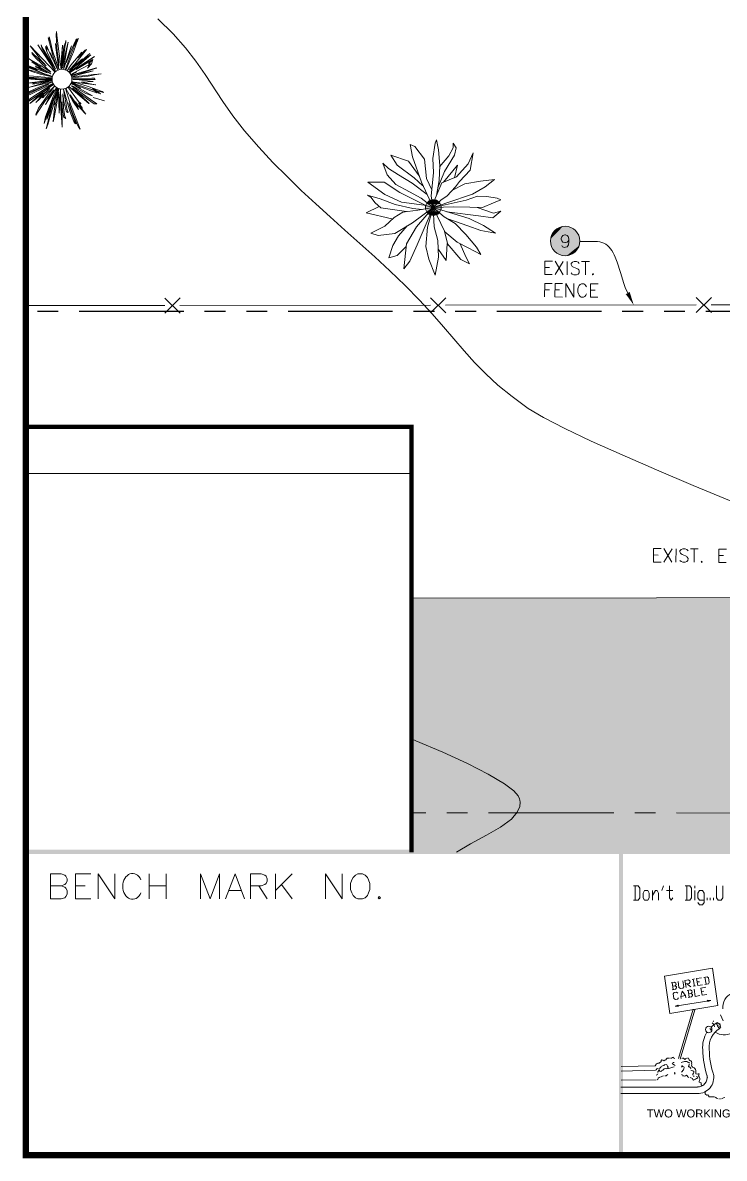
# Model space of a CAD drawing. Header units: millimetres. Extents: x -419 to 20046, y -14642 to 2638.
# Drawn here: x 0.9 to 5.1, y 0.48 to 7.28 of the extents above; entities that cross this region are included whole.
import ezdxf

# ---------------------------------------------------------------- set-up
doc = ezdxf.new("R2010")
doc.units = ezdxf.units.MM
for name, color, linetype in [('PDF11_----TX00', 7, 'Continuous'), ('PDF11_24x36$-$Yucca$Valley$TB$CUP$----TB02', 7, 'Continuous'), ('PDF11_24x36$-$Yucca$Valley$TB$CUP$----TB03', 7, 'Continuous'), ('PDF11_24x36$-$Yucca$Valley$TB$CUP$BRDR', 7, 'Continuous'), ('PDF11_EXTO$EXMACL', 7, 'Continuous'), ('PDF11_EXTO$EXMARW', 7, 'Continuous'), ('PDF11_EXTO$EXPNEP', 7, 'Continuous'), ('PDF11_PRPN$EXMARW', 7, 'Continuous'), ('PDF11_TEXT', 7, 'Continuous')]:
    doc.layers.add(name, color=color, linetype=linetype)
for name, color, linetype, true_color in [('PDF11_0', 7, 'Continuous', 0xb3b3b3), ('PDF11_EXTO$--C3-Surface-EXTO', 7, 'Continuous', 0xb3b3b3), ('PDF11_EXTO$EXLSTR', 7, 'Continuous', 0xb3b3b3), ('PDF11_EXTO$EXPNFC', 7, 'Continuous', 0x999999), ('PDF11_EXTO$PRPNACHA', 7, 'Continuous', 0xebebeb)]:
    doc.layers.add(name, color=color, linetype=linetype, true_color=true_color)
doc.styles.add('PDF Swis721 Ex BT', font='swisse.ttf')

msp = doc.modelspace()

# ---------------------------------------------------------------- hatches: boundary and pattern name
at = {"layer": 'PDF11_0', "true_color": 0xffffff, "transparency": 33554559}
for points in [[(4.132, 6.0572), (4.0587, 5.9688), (4.1453, 6.058)], [(4.1453, 6.058), (4.0587, 5.9688), (4.0612, 5.9496)], [(4.132, 6.0572), (4.0595, 5.983), (4.0587, 5.9688)], [(4.1128, 6.0513), (4.0595, 5.983), (4.132, 6.0572)], [(4.1128, 6.0513), (4.0628, 5.998), (4.0595, 5.983)], [(4.1453, 6.058), (4.0612, 5.9496), (4.1687, 6.0555)], [(4.1687, 6.0555), (4.0612, 5.9496), (4.0678, 5.9313)], [(4.1012, 6.0455), (4.0628, 5.998), (4.1128, 6.0513)], [(4.1687, 6.0555), (4.0678, 5.9313), (4.1887, 6.0472)], [(4.1012, 6.0455), (4.0695, 6.013), (4.0628, 5.998)], [(4.1887, 6.0472), (4.0678, 5.9313), (4.0753, 5.918)], [(4.0912, 6.0388), (4.0695, 6.013), (4.1012, 6.0455)], [(4.0912, 6.0388), (4.0803, 6.028), (4.0695, 6.013)], [(4.1887, 6.0472), (4.0753, 5.918), (4.2078, 6.0338)], [(4.2078, 6.0338), (4.0753, 5.918), (4.0887, 5.9038)], [(4.2078, 6.0338), (4.0887, 5.9038), (4.2195, 6.0188)], [(4.2195, 6.0188), (4.0887, 5.9038), (4.102, 5.8938)], [(4.2195, 6.0188), (4.102, 5.8938), (4.2278, 6.003)], [(4.2278, 6.003), (4.102, 5.8938), (4.117, 5.8871)], [(4.2278, 6.003), (4.117, 5.8871), (4.2345, 5.9713)], [(4.2345, 5.9713), (4.117, 5.8871), (4.1362, 5.883)], [(4.2345, 5.9713), (4.1362, 5.883), (4.2303, 5.943)], [(4.2303, 5.943), (4.1362, 5.883), (4.1562, 5.883)], [(4.2303, 5.943), (4.1562, 5.883), (4.2228, 5.9263)], [(4.2228, 5.9263), (4.1562, 5.883), (4.1895, 5.8938)], [(4.2228, 5.9263), (4.1895, 5.8938), (4.207, 5.9063)]]:
    msp.add_hatch(color=7, dxfattribs=at).paths.add_polyline_path(points)
at = {"layer": 'PDF11_0', "transparency": 33554559}
msp.add_hatch(color=7, dxfattribs=at).paths.add_polyline_path([(4.557, 5.5879), (4.5329, 5.6655), (4.5095, 5.653)])
at = {"layer": 'PDF11_EXTO$EXLSTR', "transparency": 33554559}
for points in [[(3.4019, 6.1838), (3.3136, 6.188), (3.3119, 6.1838)], [(3.4011, 6.188), (3.3153, 6.1922), (3.3136, 6.188)], [(3.4011, 6.188), (3.3136, 6.188), (3.4019, 6.1838)], [(3.3986, 6.1922), (3.3178, 6.1955), (3.3153, 6.1922)], [(3.3986, 6.1922), (3.3153, 6.1922), (3.4011, 6.188)], [(3.3969, 6.1963), (3.3203, 6.1997), (3.3178, 6.1955)], [(3.3969, 6.1963), (3.3178, 6.1955), (3.3986, 6.1922)], [(3.3936, 6.1997), (3.3228, 6.203), (3.3203, 6.1997)], [(3.3936, 6.1997), (3.3203, 6.1997), (3.3969, 6.1963)], [(3.3911, 6.203), (3.3261, 6.2063), (3.3228, 6.203)], [(3.3911, 6.203), (3.3228, 6.203), (3.3936, 6.1997)], [(3.3878, 6.2063), (3.3303, 6.2088), (3.3261, 6.2063)], [(3.3878, 6.2063), (3.3261, 6.2063), (3.3911, 6.203)], [(3.3844, 6.2088), (3.3336, 6.2113), (3.3303, 6.2088)], [(3.3844, 6.2088), (3.3303, 6.2088), (3.3878, 6.2063)], [(3.3803, 6.2113), (3.3378, 6.213), (3.3336, 6.2113)], [(3.3803, 6.2113), (3.3336, 6.2113), (3.3844, 6.2088)], [(3.3769, 6.213), (3.3419, 6.2147), (3.3378, 6.213)], [(3.3769, 6.213), (3.3378, 6.213), (3.3803, 6.2113)], [(3.3719, 6.2147), (3.3469, 6.2163), (3.3419, 6.2147)], [(3.3719, 6.2147), (3.3419, 6.2147), (3.3769, 6.213)], [(3.3686, 6.2163), (3.3503, 6.2172), (3.3469, 6.2163)], [(3.3686, 6.2163), (3.3469, 6.2163), (3.3719, 6.2147)], [(3.3619, 6.2172), (3.3594, 6.218), (3.3503, 6.2172)], [(3.3619, 6.2172), (3.3503, 6.2172), (3.3686, 6.2163)], [(3.4036, 6.1747), (3.3111, 6.1797), (3.3103, 6.1747)], [(3.4036, 6.1747), (3.3103, 6.1747), (3.4044, 6.1705)], [(3.4044, 6.1705), (3.3103, 6.1747), (3.3103, 6.1705)], [(3.4044, 6.1705), (3.3103, 6.1705), (3.4036, 6.1655)], [(3.4036, 6.1655), (3.3103, 6.1705), (3.3103, 6.1655)], [(3.4036, 6.1655), (3.3103, 6.1655), (3.4036, 6.1613)], [(3.4036, 6.1613), (3.3103, 6.1655), (3.3111, 6.1613)], [(3.4036, 6.1797), (3.3119, 6.1838), (3.3111, 6.1797)], [(3.4036, 6.1797), (3.3111, 6.1797), (3.4036, 6.1747)], [(3.4036, 6.1613), (3.3111, 6.1613), (3.4019, 6.1572)], [(3.4019, 6.1572), (3.3111, 6.1613), (3.3119, 6.1572)], [(3.4019, 6.1838), (3.3119, 6.1838), (3.4036, 6.1797)], [(3.4019, 6.1572), (3.3119, 6.1572), (3.4011, 6.153)], [(3.4011, 6.153), (3.3119, 6.1572), (3.3136, 6.153)], [(3.4011, 6.153), (3.3136, 6.153), (3.3986, 6.1488)], [(3.3986, 6.1488), (3.3136, 6.153), (3.3153, 6.1488)], [(3.3986, 6.1488), (3.3153, 6.1488), (3.3969, 6.1447)], [(3.3969, 6.1447), (3.3153, 6.1488), (3.3178, 6.1447)], [(3.3969, 6.1447), (3.3178, 6.1447), (3.3944, 6.1413)], [(3.3944, 6.1413), (3.3178, 6.1447), (3.3203, 6.1413)], [(3.3944, 6.1413), (3.3203, 6.1413), (3.3911, 6.138)], [(3.3911, 6.138), (3.3203, 6.1413), (3.3228, 6.138)], [(3.3911, 6.138), (3.3228, 6.138), (3.3878, 6.1347)], [(3.3878, 6.1347), (3.3228, 6.138), (3.3261, 6.1347)], [(3.3878, 6.1347), (3.3261, 6.1347), (3.3844, 6.1322)], [(3.3844, 6.1322), (3.3261, 6.1347), (3.3303, 6.1322)], [(3.3844, 6.1322), (3.3303, 6.1322), (3.3803, 6.1297)], [(3.3803, 6.1297), (3.3303, 6.1322), (3.3336, 6.1297)], [(3.3803, 6.1297), (3.3336, 6.1297), (3.3769, 6.1272)], [(3.3769, 6.1272), (3.3336, 6.1297), (3.3378, 6.1272)], [(3.3769, 6.1272), (3.3378, 6.1272), (3.3719, 6.1255)], [(3.3719, 6.1255), (3.3378, 6.1272), (3.3419, 6.1255)], [(3.3719, 6.1255), (3.3419, 6.1255), (3.3686, 6.1247)], [(3.3686, 6.1247), (3.3419, 6.1255), (3.3469, 6.1247)], [(3.3469, 6.1247), (3.3503, 6.1238), (3.3628, 6.1238)], [(3.3686, 6.1247), (3.3469, 6.1247), (3.3628, 6.1238)], [(3.3628, 6.1238), (3.3503, 6.1238), (3.3594, 6.123)]]:
    msp.add_hatch(color=256, dxfattribs=at).paths.add_polyline_path(points)
at = {"layer": 'PDF11_EXTO$PRPNACHA', "transparency": 33554559}
for points in [[(3.2269, 3.8334), (3.2269, 3.8298), (19.3941, 3.8261), (15.2529, 3.8495)], [(3.2269, 3.8298), (3.2269, 3.8261), (19.3941, 3.8261)], [(3.2269, 3.8261), (3.2269, 3.826), (19.3949, 3.8253), (19.3941, 3.8261)], [(3.2269, 3.826), (3.2269, 3.8253), (19.3949, 3.8253)], [(3.2269, 3.7619), (3.2269, 3.7352), (19.6932, 3.6103), (19.3949, 3.8253)], [(3.2269, 3.8253), (3.2269, 3.7619), (19.3949, 3.8253)], [(3.2269, 3.7352), (3.2269, 3.6103), (19.6932, 3.6103)], [(27.9245, 3.61), (27.9245, 3.6103), (3.2269, 3.6103), (3.2269, 3.4248), (17.0843, 2.3141), (17.0961, 2.3141)], [(17.0801, 2.3141), (17.0843, 2.3141), (3.2269, 3.4248), (3.2269, 3.0142)], [(11.4609, 2.3135), (17.0801, 2.3141), (3.2269, 3.0142), (3.2269, 2.3135)]]:
    msp.add_hatch(color=256, dxfattribs=at).paths.add_polyline_path(points)

# ---------------------------------------------------------------- linework, layer by layer
at = {"layer": 'PDF11_----TX00', "lineweight": 20}
for points in [[(4.0695, 5.7696), (4.0245, 5.7705), (4.0253, 5.8505), (4.0703, 5.8496)], [(4.1345, 5.7688), (4.087, 5.8496)], [(4.087, 5.7696), (4.1353, 5.8488)], [(4.1587, 5.7688), (4.1595, 5.8488)], [(4.1828, 5.7805), (4.1895, 5.7721), (4.1995, 5.7688), (4.2137, 5.7688), (4.2237, 5.7721), (4.2303, 5.7796), (4.2312, 5.7913), (4.2278, 5.7988), (4.2237, 5.803), (4.217, 5.8063), (4.197, 5.8146), (4.1895, 5.818), (4.1862, 5.8221), (4.1828, 5.8296), (4.1828, 5.8371), (4.1903, 5.8446), (4.2003, 5.8488), (4.2145, 5.8488), (4.2245, 5.8446), (4.2312, 5.8371)], [(4.2928, 5.848), (4.2453, 5.848)], [(4.2687, 5.768), (4.2687, 5.848)], [(4.0528, 5.8121), (4.0253, 5.8121)], [(4.0237, 5.6371), (4.0245, 5.7171), (4.0687, 5.7163)], [(4.1303, 5.6355), (4.0853, 5.6363), (4.0862, 5.7163), (4.1312, 5.7155)], [(4.1503, 5.6355), (4.1512, 5.7155), (4.1987, 5.6355), (4.1995, 5.7155)], [(4.2745, 5.6538), (4.2712, 5.6463), (4.2637, 5.6388), (4.257, 5.6346), (4.2428, 5.6346), (4.2362, 5.6388), (4.2295, 5.6463), (4.2262, 5.6538), (4.2228, 5.6655), (4.2228, 5.6846), (4.227, 5.6963), (4.2303, 5.7038), (4.237, 5.7113), (4.2437, 5.7146), (4.2578, 5.7146), (4.2645, 5.7113), (4.2712, 5.703), (4.2745, 5.6955)], [(4.3428, 5.6338), (4.2978, 5.6346), (4.2987, 5.7146), (4.3437, 5.7138)], [(4.052, 5.6788), (4.0245, 5.6788)], [(4.1137, 5.678), (4.0862, 5.678)], [(4.3262, 5.6763), (4.2987, 5.6763)], [(4.7204, 4.0495), (4.6754, 4.0495), (4.6762, 4.1295), (4.7212, 4.1295)], [(4.7037, 4.0912), (4.6762, 4.092)], [(4.737, 4.0495), (4.7862, 4.1287)], [(4.7854, 4.0487), (4.7379, 4.1295)], [(4.8096, 4.0487), (4.8104, 4.1287)], [(4.8337, 4.0595), (4.8404, 4.052), (4.8504, 4.0487), (4.8646, 4.0478), (4.8746, 4.052), (4.8812, 4.0595), (4.8821, 4.0712), (4.8779, 4.0787), (4.8746, 4.082), (4.8679, 4.0862), (4.8479, 4.0937), (4.8404, 4.0978), (4.8371, 4.102), (4.8337, 4.1095), (4.8337, 4.117), (4.8412, 4.1245), (4.8512, 4.1287), (4.8654, 4.1278), (4.8754, 4.1245), (4.8821, 4.1162)], [(4.9437, 4.1278), (4.8962, 4.1278)], [(4.9196, 4.0478), (4.9196, 4.1278)], [(5.1112, 4.0462), (5.0662, 4.0462), (5.0671, 4.1262), (5.1121, 4.1262)], [(5.0946, 4.0878), (5.0671, 4.0887)]]:
    msp.add_lwpolyline(points, dxfattribs=at)
for points in [[(4.3128, 5.7755), (4.3162, 5.7713), (4.3128, 5.768), (4.3095, 5.7713)], [(4.9637, 4.0553), (4.9671, 4.0512), (4.9637, 4.047), (4.9604, 4.0512)]]:
    msp.add_lwpolyline(points, close=True, dxfattribs=at)
at = {"layer": 'PDF11_0', "lineweight": 18}
for points in [[(5.1412, 4.4129), (4.9129, 4.5079), (4.6937, 4.6012), (4.4879, 4.6904), (4.3028, 4.7737), (4.1437, 4.8496), (4.0162, 4.9154), (3.9253, 4.9687), (3.8286, 5.0396), (3.7445, 5.1079), (3.6711, 5.1762), (3.6045, 5.2446), (3.542, 5.3138), (3.4811, 5.3846), (3.4186, 5.4579), (3.3511, 5.5354), (3.2753, 5.6171), (3.1894, 5.7038), (3.0969, 5.7913), (3.0069, 5.8755), (2.9169, 5.9563), (2.8277, 6.0363), (2.7402, 6.1147), (2.6535, 6.1938), (2.5669, 6.2738), (2.4819, 6.3563), (2.3969, 6.4413), (2.3127, 6.5314), (2.2277, 6.6297), (2.1577, 6.7205), (2.0985, 6.8055), (1.9927, 6.9672), (1.9368, 7.0464), (1.8743, 7.1272), (1.7993, 7.2114), (1.7076, 7.3006)], [(3.4961, 2.3135), (3.5803, 2.3627), (3.6753, 2.4144), (3.7586, 2.4627), (3.8245, 2.511), (3.8603, 2.5527), (3.8745, 2.5869), (3.877, 2.6119), (3.8761, 2.6244), (3.8736, 2.6327), (3.8645, 2.651), (3.8395, 2.6794), (3.7836, 2.7219), (3.6861, 2.7802), (3.5611, 2.8444), (3.4144, 2.9111), (3.2536, 2.9802), (3.2269, 2.9912)]]:
    msp.add_lwpolyline(points, dxfattribs=at)
at = {"layer": 'PDF11_0', "color": 7, "lineweight": 20}
msp.add_lwpolyline([(4.1662, 5.9721), (4.1587, 5.9646), (4.1487, 5.9613), (4.1445, 5.9613), (4.1337, 5.9646), (4.127, 5.9713), (4.1228, 5.9821), (4.1228, 5.9855), (4.1262, 5.9963), (4.1337, 6.0038), (4.1437, 6.008), (4.1478, 6.008), (4.1587, 6.0046), (4.1653, 5.9971), (4.1695, 5.983)], close=True, dxfattribs=at)
for points in [[(4.1695, 5.983), (4.1695, 5.9655), (4.1662, 5.9471), (4.1595, 5.9363), (4.1487, 5.933), (4.142, 5.9321), (4.1312, 5.9363), (4.127, 5.943)], [(4.2345, 5.9671), (4.2645, 5.9671), (4.2953, 5.9688), (4.3262, 5.9688), (4.3403, 5.968), (4.3545, 5.9655), (4.367, 5.9621), (4.3787, 5.9571), (4.3904, 5.9513), (4.4004, 5.9438), (4.4095, 5.9346), (4.4179, 5.9246), (4.4262, 5.913), (4.4337, 5.9005), (4.4404, 5.888), (4.4462, 5.8738), (4.4579, 5.8446), (4.4779, 5.7813), (4.4979, 5.7171), (4.5087, 5.6871), (4.5212, 5.6596)]]:
    msp.add_lwpolyline(points, dxfattribs=at)
at = {"layer": 'PDF11_0', "color": 7, "lineweight": 0, "true_color": 0xffffff}
msp.add_lwpolyline([(4.207, 5.9063), (4.1895, 5.8938)], dxfattribs=at)
at = {"layer": 'PDF11_0', "color": 7, "lineweight": 20}
msp.add_circle((4.1466, 5.9709), 0.0879, dxfattribs=at)
at = {"layer": 'PDF11_24x36$-$Yucca$Valley$TB$CUP$----TB02', "lineweight": 0, "const_width": 0.0375}
msp.add_lwpolyline([(35.4024, 0.4996), (35.4024, 23.5006), (0.9184, 23.5006), (0.9184, 0.4996)], close=True, dxfattribs=at)
at = {"layer": 'PDF11_24x36$-$Yucca$Valley$TB$CUP$----TB02', "lineweight": 0, "const_width": 0.025}
msp.add_lwpolyline([(0.9309, 4.8587), (3.2269, 4.8587), (3.2269, 2.3127)], dxfattribs=at)
at = {"layer": 'PDF11_24x36$-$Yucca$Valley$TB$CUP$----TB02', "lineweight": 18}
msp.add_lwpolyline([(0.9309, 4.5795), (3.2269, 4.5795)], dxfattribs=at)
at = {"layer": 'PDF11_24x36$-$Yucca$Valley$TB$CUP$----TB02', "transparency": 33554559}
for points in [[(0.9367, 2.3277), (0.9367, 2.3027), (35.3837, 2.3277)], [(0.9367, 2.3027), (35.3837, 2.3277), (35.3837, 2.3027)], [(4.4695, 0.5184), (4.4937, 0.5184), (4.4695, 2.3152)], [(4.4937, 0.5184), (4.4695, 2.3152), (4.4937, 2.3152)]]:
    msp.add_solid(points, dxfattribs=at)
at = {"layer": 'PDF11_24x36$-$Yucca$Valley$TB$CUP$----TB03', "lineweight": 20}
for points in [[(1.1301, 2.1118), (1.1509, 2.1043), (1.1584, 2.0977), (1.1651, 2.0835), (1.1651, 2.0618), (1.1584, 2.0477), (1.1509, 2.0402), (1.1301, 2.0335), (1.0651, 2.0335), (1.0651, 2.1835), (1.1301, 2.1835), (1.1509, 2.176), (1.1584, 2.1685), (1.1651, 2.1543), (1.1651, 2.1402), (1.1584, 2.126), (1.1509, 2.1185), (1.1301, 2.1118), (1.0651, 2.1118)], [(1.3076, 2.0335), (1.2151, 2.0335), (1.2151, 2.1835), (1.3076, 2.1835)], [(1.3509, 2.0335), (1.3509, 2.1835), (1.4509, 2.0335), (1.4509, 2.1835)], [(1.6576, 2.1835), (1.6576, 2.0335)], [(1.7576, 2.1835), (1.7576, 2.0335)], [(1.9643, 2.0335), (1.9643, 2.1835), (2.021, 2.0335), (2.0785, 2.1835), (2.0785, 2.0335)], [(2.1135, 2.0335), (2.171, 2.1835), (2.2277, 2.0335)], [(2.2635, 2.0335), (2.2635, 2.1835), (2.3277, 2.1835), (2.3494, 2.176), (2.356, 2.1685), (2.3635, 2.1543), (2.3635, 2.1402), (2.356, 2.126), (2.3494, 2.1185), (2.3277, 2.1118), (2.2635, 2.1118)], [(2.4135, 2.1835), (2.4135, 2.0335)], [(2.5135, 2.1835), (2.4135, 2.0835)], [(2.7127, 2.0335), (2.7127, 2.1835), (2.8127, 2.0335), (2.8127, 2.1835)], [(1.2151, 2.1118), (1.2726, 2.1118)], [(1.6576, 2.1118), (1.7576, 2.1118)], [(2.3135, 2.1118), (2.3635, 2.0335)], [(2.4494, 2.1185), (2.5135, 2.0335)], [(2.1352, 2.0835), (2.2068, 2.0835)]]:
    msp.add_lwpolyline(points, dxfattribs=at)
for points in [[(2.9052, 2.1835), (2.8911, 2.176), (2.8769, 2.1618), (2.8702, 2.1477), (2.8627, 2.126), (2.8627, 2.0902), (2.8702, 2.0693), (2.8769, 2.0543), (2.8911, 2.0402), (2.9052, 2.0335), (2.9344, 2.0335), (2.9486, 2.0402), (2.9627, 2.0543), (2.9694, 2.0693), (2.9769, 2.0902), (2.9769, 2.126), (2.9694, 2.1477), (2.9627, 2.1618), (2.9486, 2.176), (2.9344, 2.1835)], [(3.0336, 2.0477), (3.0269, 2.0402), (3.0336, 2.0335), (3.0411, 2.0402)]]:
    msp.add_lwpolyline(points, close=True, dxfattribs=at)
msp.add_ellipse((1.5571, 2.1083), major_axis=(0.0004, 0.0774), ratio=0.757245, start_param=5.249386, end_param=10.470667, dxfattribs=at)
at = {"layer": 'PDF11_24x36$-$Yucca$Valley$TB$CUP$BRDR', "lineweight": 18}
for points in [[(4.5562, 2.026), (4.5845, 2.026), (4.5937, 2.0402), (4.5937, 2.0977), (4.5845, 2.1118), (4.5562, 2.1118)], [(4.5662, 2.1118), (4.5662, 2.026)], [(4.7254, 2.0827), (4.7345, 2.1118)], [(4.772, 2.1118), (4.772, 2.0402), (4.7812, 2.026), (4.7904, 2.0402)], [(4.8654, 2.026), (4.8937, 2.026), (4.9029, 2.0402), (4.9029, 2.0977), (4.8937, 2.1118), (4.8654, 2.1118)], [(4.8754, 2.1118), (4.8754, 2.026)], [(4.9221, 2.0977), (4.9221, 2.1118)], [(5.0529, 2.1118), (5.0529, 2.0402), (5.0629, 2.026), (5.0812, 2.026), (5.0904, 2.0402), (5.0904, 2.1118)], [(4.6687, 2.026), (4.6687, 2.0827)], [(4.6687, 2.0543), (4.6879, 2.0827), (4.697, 2.0827), (4.7062, 2.0685), (4.7062, 2.026)], [(4.7529, 2.0827), (4.7904, 2.0827)], [(4.9221, 2.026), (4.9221, 2.0827)], [(4.9404, 2.0118), (4.9504, 1.9977), (4.9687, 1.9977), (4.9779, 2.0118), (4.9779, 2.0685), (4.9687, 2.0827), (4.9504, 2.0827), (4.9404, 2.0685), (4.9404, 2.0402), (4.9504, 2.026), (4.9779, 2.026)], [(4.9971, 2.026), (4.9971, 2.0402)], [(5.0154, 2.026), (5.0154, 2.0402)], [(5.0346, 2.026), (5.0346, 2.0402)], [(4.9829, 1.5218), (5.0037, 1.5251), (5.0096, 1.5335), (5.0054, 1.561), (4.9971, 1.5668), (4.9762, 1.5635)], [(4.9829, 1.5651), (4.9904, 1.5226)], [(4.8046, 1.5135), (4.8104, 1.5218), (4.8096, 1.5285), (4.8012, 1.5343), (4.7804, 1.531)], [(4.787, 1.5326), (4.7937, 1.4901)], [(4.787, 1.4893), (4.8079, 1.4926), (4.8137, 1.501), (4.8129, 1.5076), (4.8046, 1.5135), (4.7904, 1.5118)], [(4.8221, 1.5385), (4.8279, 1.5035), (4.8362, 1.4976), (4.8504, 1.4993), (4.8562, 1.5076), (4.8504, 1.5426)], [(4.8712, 1.5035), (4.8637, 1.5451), (4.8854, 1.5485), (4.8929, 1.5426), (4.8946, 1.536), (4.8887, 1.5276), (4.8679, 1.5243)], [(4.8746, 1.5251), (4.8987, 1.5076)], [(4.9062, 1.5518), (4.9204, 1.5543)], [(4.9129, 1.5535), (4.9204, 1.511)], [(4.9129, 1.5101), (4.9271, 1.5126)], [(4.9687, 1.5193), (4.9412, 1.5151), (4.9337, 1.5568), (4.9621, 1.561)], [(4.9379, 1.536), (4.9512, 1.5376)], [(4.9946, 1.4618), (4.9671, 1.4576), (4.9596, 1.4993), (4.9879, 1.5043)], [(4.8254, 1.4409), (4.8196, 1.4334), (4.8062, 1.4309), (4.7979, 1.4368), (4.7929, 1.4643), (4.7987, 1.4726), (4.8129, 1.4751), (4.8212, 1.4693)], [(4.8412, 1.4368), (4.8387, 1.4501), (4.8479, 1.481), (4.8662, 1.4551), (4.8687, 1.4409)], [(4.8387, 1.4501), (4.8662, 1.4551)], [(4.9004, 1.4676), (4.9062, 1.476), (4.9054, 1.4835), (4.8971, 1.4893), (4.8762, 1.4851)], [(4.8829, 1.4868), (4.8896, 1.4443)], [(4.8829, 1.4434), (4.9037, 1.4468), (4.9096, 1.4551), (4.9087, 1.4618), (4.9004, 1.4676), (4.8862, 1.466)], [(4.9179, 1.4926), (4.9246, 1.4501), (4.9529, 1.4551)], [(4.9637, 1.4785), (4.9771, 1.481)], [(4.8171, 1.3926), (4.8196, 1.3934), (4.8187, 1.3926), (4.8129, 1.3926), (4.8204, 1.3951), (4.8204, 1.3918), (4.8087, 1.3918), (4.8212, 1.3968), (4.8221, 1.3909), (4.8054, 1.3909), (5.0179, 1.4259), (5.0004, 1.4234)], [(4.8054, 1.3909), (4.8229, 1.3901), (4.8221, 1.3976), (4.8054, 1.3909), (4.8229, 1.3934)], [(4.9121, 1.3726), (4.8254, 1.0784)], [(4.9221, 1.3693), (4.8354, 1.0751)], [(5.0179, 1.4259), (5.0004, 1.4259), (5.0012, 1.4201), (5.0137, 1.4251), (5.0021, 1.4251), (5.0021, 1.4218), (5.0096, 1.4243), (5.0037, 1.4243), (5.0037, 1.4234), (5.0054, 1.4243)], [(5.0771, 1.2718), (5.0712, 1.2701), (5.0779, 1.2676), (5.0721, 1.2609), (5.0729, 1.2576), (5.0654, 1.2609), (5.0654, 1.2668), (5.0596, 1.2676), (5.0587, 1.2734), (5.0621, 1.2768), (5.0554, 1.2801), (5.0537, 1.2884), (5.0579, 1.2934), (5.0571, 1.2876), (5.0646, 1.2893), (5.0687, 1.2859), (5.0746, 1.2859), (5.0737, 1.2851), (5.0712, 1.2818), (5.0746, 1.2768), (5.0771, 1.2759)], [(5.0762, 1.3401), (5.0929, 1.3026)], [(4.4812, 1.0301), (4.6862, 1.0342), (4.6895, 1.0392), (4.6912, 1.0443), (4.697, 1.0476), (4.702, 1.0493), (4.7087, 1.0509), (4.7137, 1.0534), (4.7179, 1.0568), (4.7204, 1.0609), (4.722, 1.0668), (4.7262, 1.0701), (4.732, 1.0684), (4.737, 1.0651), (4.7437, 1.0676), (4.7495, 1.0709), (4.7537, 1.0759), (4.7579, 1.0801), (4.7637, 1.0801), (4.7704, 1.0793)], [(4.7629, 1.0276), (4.7595, 1.0326), (4.7562, 1.0392), (4.7512, 1.0426), (4.7412, 1.0392), (4.737, 1.0359), (4.7287, 1.0342), (4.722, 1.0309), (4.7187, 1.0259), (4.7137, 1.0209), (4.712, 1.0142), (4.7037, 1.0159), (4.697, 1.0192), (4.692, 1.0109), (4.687, 1.0076), (4.4812, 1.0017)], [(4.702, 0.9934), (4.7004, 0.9992), (4.707, 1.0059), (4.712, 1.0092), (4.712, 1.0026), (4.7187, 1.0009), (4.7237, 1.0042), (4.7304, 1.0092), (4.7354, 1.0126), (4.7395, 1.0159), (4.7462, 1.0192), (4.7512, 1.0159), (4.7579, 1.0176), (4.7612, 1.0226), (4.7612, 1.0242), (4.7662, 1.0192), (4.7729, 1.0209), (4.7845, 1.0242), (4.7912, 1.0259), (4.7996, 1.0276)], [(4.7762, 1.0793), (4.7837, 1.0801), (4.7887, 1.0834), (4.7946, 1.0859), (4.7979, 1.0801), (4.8037, 1.0776)], [(4.7862, 1.0509), (4.7895, 1.0459), (4.7996, 1.0392), (4.8046, 1.0359)], [(4.7912, 1.0543), (4.7996, 1.0543)], [(4.8912, 1.0493), (4.8879, 1.0543), (4.8812, 1.0559), (4.8746, 1.0593), (4.8679, 1.0609), (4.8612, 1.0593), (4.8546, 1.0576), (4.8479, 1.0559), (4.8404, 1.0543)], [(4.8404, 1.0276), (4.8462, 1.0292)], [(4.8454, 1.0359), (4.8496, 1.0309), (4.8562, 1.0292), (4.8596, 1.0242), (4.8579, 1.0159), (4.8546, 1.0109), (4.8512, 1.0059), (4.8462, 1.0009), (4.8429, 0.9959)], [(4.8446, 1.0776), (4.8487, 1.0809), (4.8546, 1.0809), (4.8587, 1.0768), (4.8629, 1.0718), (4.8679, 1.0768), (4.8729, 1.0793)], [(4.8796, 1.0793), (4.8846, 1.0809), (4.8862, 1.0751), (4.8896, 1.0701), (4.8929, 1.0659), (4.8987, 1.0651), (4.9021, 1.0601), (4.9054, 1.0559), (4.9037, 1.0501), (4.9054, 1.0434), (4.9037, 1.0367), (4.9054, 1.0317), (4.9087, 1.0267), (4.9129, 1.0242), (4.9187, 1.0217), (4.9237, 1.0176), (4.9262, 1.0126), (4.9296, 1.0076), (4.9287, 1.0017), (4.9287, 0.9859), (4.9362, 0.9851), (4.9437, 0.9859), (4.9496, 0.9867), (4.9471, 0.9801), (4.9454, 0.9734), (4.9496, 0.9692), (4.9504, 0.9634), (4.9537, 0.9592), (4.9521, 0.9526), (4.9504, 0.9467), (4.9479, 0.9417), (4.9496, 0.9359), (4.9554, 0.9342), (4.9612, 0.9326), (4.9612, 0.9209), (4.9654, 0.9167), (4.9679, 0.9159)], [(4.8979, 1.0159), (4.8962, 1.0226), (4.8912, 1.0276), (4.8846, 1.0292), (4.8879, 1.0376), (4.8912, 1.0426)], [(4.692, 0.9784), (4.6987, 0.9817), (4.702, 0.9867)], [(4.7354, 0.9734), (4.7287, 0.9717), (4.7204, 0.9684), (4.7137, 0.9667), (4.7087, 0.9634), (4.7037, 0.9601), (4.702, 0.9534), (4.697, 0.9501)], [(4.7612, 0.9817), (4.7562, 0.9784), (4.7512, 0.9751), (4.7429, 0.9734)], [(4.8029, 0.9959), (4.8012, 0.9901), (4.8046, 0.9851)], [(4.8454, 0.9851), (4.8462, 0.9784)], [(4.8496, 0.9734), (4.8562, 0.9751), (4.8612, 0.9717), (4.8662, 0.9751), (4.8729, 0.9784), (4.8779, 0.9734), (4.8812, 0.9684), (4.8862, 0.9651)], [(4.8946, 0.9651), (4.9079, 0.9584), (4.9112, 0.9534), (4.9146, 0.9484), (4.9221, 0.9517), (4.9271, 0.9551), (4.9337, 0.9584), (4.9404, 0.9601), (4.9387, 0.9667), (4.9337, 0.9701)], [(4.9112, 0.9784), (4.9112, 0.9851), (4.9146, 0.9901), (4.9171, 0.9942), (4.9162, 1.0009), (4.9112, 1.0042), (4.9046, 1.0059), (4.8979, 1.0076)], [(4.9187, 0.9701), (4.9146, 0.9734)], [(4.4804, 0.9067), (4.9379, 0.9067)], [(4.6904, 0.9501), (4.4812, 0.9484)], [(4.9854, 0.8792), (4.9854, 0.8667), (4.9879, 0.8617), (4.9946, 0.8592), (5.0012, 0.8601), (5.0054, 0.8551), (5.0079, 0.8492), (5.0146, 0.8484), (5.0262, 0.8484), (5.0329, 0.8492), (5.0387, 0.8484), (5.0437, 0.8467), (5.0487, 0.8442), (5.0529, 0.8409), (5.0579, 0.8384), (5.0629, 0.8367)], [(5.0696, 0.8367), (5.0762, 0.8376)], [(5.0821, 0.8376), (5.0871, 0.8392), (5.0954, 0.8417), (5.1029, 0.8442)]]:
    msp.add_lwpolyline(points, dxfattribs=at)
for points in [[(4.6412, 2.026), (4.622, 2.026), (4.6129, 2.0402), (4.6129, 2.0685), (4.622, 2.0827), (4.6412, 2.0827), (4.6504, 2.0685), (4.6504, 2.0402)], [(4.7404, 1.5718), (4.7729, 1.3468), (5.0604, 1.3951), (5.0279, 1.6193)], [(4.9996, 1.4268), (5.0012, 1.4193), (5.0179, 1.4259)]]:
    msp.add_lwpolyline(points, close=True, dxfattribs=at)
for points in [[(5.1494, 1.4973, 0.505429), (5.1446, 1.4689, 0.333419), (5.0902, 1.3749)], [(4.4804, 0.8684), (4.9379, 0.8684, 0.476021), (5.0345, 0.9839)]]:
    msp.add_lwpolyline(points, format="xyb", dxfattribs=at)
msp.add_circle((5.0058, 1.2514), 0.0196, dxfattribs=at)
for centre, radius, start, end in [((5.1383, 1.1455), 0.1688, 120.04713, 134.8962), ((5.0008, 1.2597), 0.0413, 11.03613, 52.54776), ((5.035, 1.2972), 0.00375, 65.69013, 153.91038), ((5.1383, 1.1455), 0.1688, 147.88192, 185.1142), ((5.1383, 1.1455), 0.1304, 120.04735, 185.11454), ((4.9908, 1.233), 0.0329, 28.24127, 47.64832), ((5.0975, 1.318), 0.0979, 237.10681, 297.93806), ((5.4959, 1.1355), 0.5255, 180.25825, 199.01199), ((5.4959, 1.1355), 0.4863, 180.25851, 199.01133), ((4.9391, 0.9655), 0.0579, 269.07671, 10.89776)]:
    msp.add_arc(centre, radius, start, end, dxfattribs=at)
at = {"layer": 'PDF11_EXTO$--C3-Surface-EXTO', "lineweight": 18}
for points in [[(5.1412, 4.4129), (4.9129, 4.5079), (4.6937, 4.6012), (4.4879, 4.6904), (4.3028, 4.7737), (4.1437, 4.8496), (4.0162, 4.9154), (3.9253, 4.9687), (3.8286, 5.0396), (3.7445, 5.1079), (3.6711, 5.1762), (3.6045, 5.2446), (3.542, 5.3138), (3.4811, 5.3846), (3.4186, 5.4579), (3.3511, 5.5354), (3.2753, 5.6171), (3.1894, 5.7038), (3.0969, 5.7913), (3.0069, 5.8755), (2.9169, 5.9563), (2.8277, 6.0363), (2.7402, 6.1147), (2.6535, 6.1938), (2.5669, 6.2738), (2.4819, 6.3563), (2.3969, 6.4413), (2.3127, 6.5314), (2.2277, 6.6297), (2.1577, 6.7205), (2.0985, 6.8055), (1.9927, 6.9672), (1.9368, 7.0464), (1.8743, 7.1272), (1.7993, 7.2114), (1.7076, 7.3006)], [(3.4961, 2.3135), (3.5803, 2.3627), (3.6753, 2.4144), (3.7586, 2.4627), (3.8245, 2.511), (3.8603, 2.5527), (3.8745, 2.5869), (3.877, 2.6119), (3.8761, 2.6244), (3.8736, 2.6327), (3.8645, 2.651), (3.8395, 2.6794), (3.7836, 2.7219), (3.6861, 2.7802), (3.5611, 2.8444), (3.4144, 2.9111), (3.2536, 2.9802), (3.2269, 2.9912)]]:
    msp.add_lwpolyline(points, dxfattribs=at)
at = {"layer": 'PDF11_EXTO$EXLSTR', "lineweight": 18}
for points in [[(1.1101, 6.9931), (1.1051, 7.0072), (1.0843, 7.0672), (1.0526, 7.1864), (1.0601, 7.1656), (1.0584, 7.1922), (1.0618, 7.1789), (1.0784, 7.1097), (1.1151, 6.9989), (1.0984, 7.1297), (1.0968, 7.1531), (1.1009, 7.1272), (1.1168, 7.0189), (1.1151, 7.0431), (1.1068, 7.1064), (1.1001, 7.2031), (1.1026, 7.2247), (1.1059, 7.1856), (1.1293, 6.9981)], [(1.0934, 6.9822), (0.9434, 7.1389), (0.9976, 7.0697), (0.9984, 7.0656), (1.0392, 7.0189), (0.9942, 7.0606), (0.9542, 7.0981), (0.9559, 7.0914), (0.9801, 7.0622), (1.0684, 6.9814), (1.0034, 7.0222), (0.9392, 7.0614), (1.0067, 7.0139), (0.9826, 7.0272), (0.9551, 7.0422), (0.9984, 7.0122), (1.0684, 6.9722), (1.0017, 7.0047), (0.9759, 7.0172), (0.9809, 7.0114), (1.0459, 6.9764), (0.9251, 7.0231), (0.9884, 6.9931), (0.9384, 7.0106)], [(1.0959, 6.9847), (0.9909, 7.1439), (1.0809, 7.0131), (1.0151, 7.1264), (1.0092, 7.1439), (1.0167, 7.1297), (1.0968, 6.9989), (1.0793, 7.0331), (1.0459, 7.0981), (1.0376, 7.1231), (1.0367, 7.1356), (1.0468, 7.1131), (1.0443, 7.1247), (1.0418, 7.1414), (1.0476, 7.1264), (1.0751, 7.0631), (1.0651, 7.0972), (1.0809, 7.0581), (1.1093, 6.9931)], [(1.1309, 6.9981), (1.1318, 7.0264), (1.1309, 7.0681), (1.1376, 7.1431), (1.1368, 7.1014), (1.1343, 7.0197), (1.1359, 7.0422), (1.1459, 7.1322), (1.1534, 7.1556), (1.1551, 7.1589), (1.1584, 7.1714), (1.1568, 7.1597), (1.1568, 7.1589), (1.1526, 7.1314), (1.1443, 7.0647), (1.1384, 7.0056), (1.1426, 7.0281), (1.1609, 7.1231), (1.1726, 7.1606), (1.1659, 7.1289), (1.1434, 6.9981)], [(1.1543, 6.9947), (1.1876, 7.0856), (1.1893, 7.0897), (1.2068, 7.1364), (1.2184, 7.1664), (1.2209, 7.1731), (1.2234, 7.1797), (1.2226, 7.1797), (1.2184, 7.1722), (1.2143, 7.1656), (1.1951, 7.1256), (1.1776, 7.0822), (1.1776, 7.0814), (1.1601, 7.0364), (1.1626, 7.0464), (1.1918, 7.1389), (1.1901, 7.1356), (1.1476, 7.0097), (1.1443, 6.9972)], [(1.2293, 7.1747), (1.2268, 7.1672), (1.2218, 7.1547), (1.2184, 7.1539), (1.2218, 7.1539), (1.2009, 7.0972), (1.1984, 7.0897), (1.1568, 6.9939)], [(1.2309, 7.1806), (1.2293, 7.1747), (1.2309, 7.1806), (1.2326, 7.1847), (1.2234, 7.1664), (1.2068, 7.1364)], [(1.2301, 7.1806), (1.2276, 7.1747)], [(1.1651, 6.9897), (1.1868, 7.0231), (1.2543, 7.1014), (1.2301, 7.0664), (1.2726, 7.1122), (1.2818, 7.1172), (1.2093, 7.0272), (1.1801, 6.9947), (1.2576, 7.0606), (1.2259, 7.0281), (1.3018, 7.0922), (1.2518, 7.0422), (1.3076, 7.0856), (1.2243, 7.0139), (1.1784, 6.9789)], [(1.1793, 6.9772), (1.3284, 7.0747), (1.2201, 6.9981), (1.3201, 7.0564), (1.2926, 7.0306), (1.3034, 7.0331), (1.3001, 7.0281)], [(0.9229, 7.0157), (0.9384, 7.0106), (1.0292, 6.9714), (1.0676, 6.9589), (1.0768, 6.9556)], [(0.9229, 7.0127), (1.0292, 6.9714)], [(1.1751, 6.9822), (1.1784, 6.9856), (1.2134, 7.0164), (1.2226, 7.0247), (1.2259, 7.0281)], [(1.1868, 6.9664), (1.2493, 7.0006), (1.3001, 7.0281), (1.2934, 7.0181), (1.2884, 7.0056), (1.3109, 7.0306), (1.3201, 7.0564)], [(1.1893, 6.9622), (1.2384, 6.9781), (1.2934, 6.9931), (1.3051, 6.9964), (1.3409, 7.0064), (1.3401, 7.0056), (1.3026, 6.9931), (1.2909, 6.9889), (1.2359, 6.9706), (1.2868, 6.9814), (1.2959, 6.9839), (1.3218, 6.9897), (1.2951, 6.9822), (1.2859, 6.9797), (1.2384, 6.9664), (1.1943, 6.9539), (1.2793, 6.9622), (1.3226, 6.9664), (1.3318, 6.9672), (1.3501, 6.9689), (1.3693, 6.9714), (1.3301, 6.9647), (1.3209, 6.9631), (1.2918, 6.9581), (1.1934, 6.9464)], [(1.2518, 7.0422), (1.2134, 7.0164)], [(1.0768, 6.9531), (1.0609, 6.9572), (1.0126, 6.9681), (1.0034, 6.9697), (0.9551, 6.9847), (0.9229, 6.9988)], [(0.9229, 6.9988), (0.9517, 6.9914), (1.0209, 6.9714), (1.0676, 6.9589)], [(0.9229, 6.9598), (0.9651, 6.9564), (1.0751, 6.9464)], [(1.0751, 6.9431), (0.9976, 6.9464), (0.9351, 6.9514), (0.9229, 6.9528)], [(0.9229, 6.948), (0.9976, 6.9464)], [(1.0743, 6.9397), (0.9826, 6.9406), (0.9229, 6.9413)], [(1.0751, 6.9306), (0.9817, 6.9197), (0.9259, 6.9147), (1.0484, 6.9322), (1.0751, 6.9339)], [(1.0751, 6.9356), (1.0009, 6.9347), (0.9484, 6.9389), (0.9826, 6.9406)], [(1.1876, 6.9664), (1.2226, 6.9806), (1.1884, 6.9639)], [(1.1934, 6.9439), (1.3143, 6.9447), (1.3193, 6.9447), (1.3284, 6.9447), (1.3326, 6.9381), (1.3151, 6.9381), (1.3126, 6.9381), (1.2001, 6.9372), (1.2193, 6.9364), (1.3209, 6.9247), (1.2901, 6.9231), (1.2509, 6.9222), (1.3359, 6.9064), (1.3368, 6.9056), (1.2234, 6.9197), (1.2068, 6.9222), (1.2909, 6.8956), (1.3759, 6.8655), (1.3826, 6.8597), (1.3418, 6.8705), (1.3168, 6.8856), (1.3368, 6.8714), (1.3318, 6.873), (1.2993, 6.8814), (1.3493, 6.863), (1.3643, 6.8522), (1.3559, 6.8547), (1.3309, 6.8689), (1.3443, 6.858), (1.3076, 6.8697), (1.1893, 6.9147)], [(1.1901, 6.9589), (1.2251, 6.9689), (1.2359, 6.9706)], [(1.1943, 6.9539), (1.1918, 6.9539)], [(0.923, 6.8585), (0.9959, 6.8914), (1.0768, 6.9214)], [(1.0801, 6.9139), (0.9601, 6.8555), (0.923, 6.8383)], [(0.923, 6.804), (0.9492, 6.8247), (1.0809, 6.9114)], [(0.923, 6.8539), (0.9392, 6.8597), (1.0559, 6.9097), (0.923, 6.8456)], [(0.923, 6.7991), (0.9517, 6.8172), (1.0834, 6.9081), (1.0726, 6.8997), (0.9942, 6.8389), (0.9426, 6.793), (1.0234, 6.8547), (0.9992, 6.8297), (1.0626, 6.8831), (1.0042, 6.828), (0.9776, 6.7997), (1.0259, 6.843), (1.0209, 6.8347), (1.0184, 6.828), (1.0217, 6.8305), (1.0317, 6.8414), (1.0909, 6.8981)], [(1.0768, 6.9231), (0.9334, 6.8889), (1.0559, 6.9247)], [(1.0751, 6.9289), (1.0559, 6.9247), (0.9601, 6.9089), (0.9601, 6.9131), (0.9817, 6.9197)], [(1.1026, 6.8881), (1.0543, 6.8164), (1.0359, 6.7872), (1.0518, 6.8197), (1.0859, 6.8764), (1.0342, 6.8089), (0.9926, 6.7464), (0.9792, 6.7247), (0.9801, 6.7347), (0.9951, 6.7664), (1.0584, 6.8564), (1.0909, 6.8972)], [(1.1168, 6.8814), (1.0993, 6.8097), (1.0943, 6.7839), (1.0901, 6.7864), (1.0909, 6.8055), (1.0951, 6.8247), (1.0793, 6.7722), (1.0493, 6.6689), (1.0392, 6.6422), (1.0759, 6.7855), (1.0834, 6.8114), (1.0584, 6.7372), (1.0443, 6.698), (1.0593, 6.7555), (1.0759, 6.8064), (1.0451, 6.7264), (1.0276, 6.6747), (1.0351, 6.7139), (1.0834, 6.8414), (1.1051, 6.8864)], [(1.0759, 6.8064), (1.1101, 6.8839)], [(1.1434, 6.8797), (1.1459, 6.863), (1.1568, 6.7997), (1.1643, 6.7614), (1.1701, 6.7455), (1.1718, 6.7422), (1.1734, 6.7422), (1.1676, 6.7405), (1.1651, 6.7422), (1.1601, 6.7505), (1.1468, 6.8064), (1.1393, 6.8522), (1.1443, 6.7672), (1.1526, 6.7139), (1.1568, 6.703), (1.1459, 6.7105), (1.1384, 6.7514), (1.1334, 6.8039), (1.1343, 6.778), (1.1359, 6.6755), (1.1359, 6.6522), (1.1284, 6.7655), (1.1276, 6.8347), (1.1251, 6.8589), (1.1226, 6.8264), (1.1201, 6.7689), (1.1176, 6.7355), (1.1159, 6.7997), (1.1168, 6.863), (1.1051, 6.808), (1.0893, 6.7205), (1.0826, 6.6847), (1.0909, 6.7664), (1.0943, 6.7839)], [(1.0834, 6.8114), (1.1134, 6.8831)], [(1.0951, 6.8247), (1.1143, 6.8822)], [(1.1268, 6.8797), (1.1251, 6.8589)], [(1.1551, 6.8831), (1.1826, 6.7989), (1.2426, 6.6405), (1.2359, 6.6497), (1.2259, 6.6689), (1.1959, 6.7422), (1.1759, 6.7972), (1.1884, 6.753), (1.2168, 6.673), (1.2126, 6.6764), (1.2051, 6.6864), (1.1826, 6.7472), (1.1584, 6.8322), (1.1443, 6.8797)], [(1.1709, 6.8914), (1.1901, 6.8647), (1.2343, 6.8064), (1.2434, 6.7972), (1.2468, 6.7955), (1.2468, 6.7939), (1.2443, 6.7905), (1.2418, 6.7905), (1.2334, 6.7972), (1.2509, 6.7747), (1.2584, 6.763), (1.2384, 6.7822), (1.2584, 6.7564), (1.2776, 6.7297), (1.2443, 6.7664), (1.2159, 6.8039), (1.2343, 6.7714), (1.1843, 6.8464), (1.2043, 6.8114), (1.2334, 6.7572), (1.1993, 6.808), (1.1576, 6.8839)], [(1.1884, 6.9139), (1.2476, 6.8856), (1.2118, 6.8989), (1.2893, 6.8555), (1.3168, 6.8397), (1.2768, 6.853), (1.1993, 6.8972), (1.1926, 6.8997), (1.3051, 6.818), (1.3434, 6.7914), (1.3276, 6.7922), (1.2868, 6.8197), (1.1984, 6.8856), (1.2476, 6.8422), (1.2968, 6.7947), (1.2951, 6.7947), (1.2551, 6.8272), (1.1759, 6.8956)], [(1.1918, 6.9231), (1.2168, 6.9164), (1.1901, 6.9197)], [(1.2993, 6.8814), (1.2109, 6.9114), (1.1901, 6.9189)], [(1.1926, 6.9247), (1.2068, 6.9222)], [(1.3901, 6.8089), (1.3218, 6.8305)], [(3.3203, 6.1797), (3.1569, 6.2605), (3.0636, 6.3238), (2.9661, 6.3222), (3.0669, 6.2488), (3.1678, 6.203), (3.3028, 6.1847), (3.3569, 6.1705), (3.2861, 6.3238), (3.2328, 6.4739), (3.2186, 6.5489), (3.2469, 6.5372), (3.3044, 6.4605), (3.3169, 6.3455), (3.3478, 6.2772)], [(3.3203, 6.2488), (3.2311, 6.3172), (3.1494, 6.3672), (3.0886, 6.4055), (3.0544, 6.4372), (3.0819, 6.3672), (3.1336, 6.3088), (3.2144, 6.2655), (3.2844, 6.228), (3.3569, 6.1705), (3.3436, 6.2397), (3.3586, 6.3805), (3.3553, 6.4639), (3.3694, 6.5555), (3.3769, 6.5755), (3.3894, 6.5172), (3.3961, 6.4222), (3.3928, 6.3322), (3.3761, 6.243)], [(3.3953, 6.4138), (3.4503, 6.4805), (3.4761, 6.5289), (3.4753, 6.5572), (3.4936, 6.5289), (3.4844, 6.4839), (3.4253, 6.3872), (3.3844, 6.2897)], [(3.2953, 6.3005), (3.2419, 6.3488), (3.1411, 6.4238), (3.1036, 6.4839), (3.2094, 6.4488), (3.2728, 6.3605)], [(3.4194, 6.3238), (3.5028, 6.4238), (3.4844, 6.3488)], [(3.4686, 6.2722), (3.5453, 6.313), (3.6395, 6.3297), (3.7236, 6.3397), (3.6678, 6.2947), (3.592, 6.2513), (3.5386, 6.233), (3.4919, 6.2163), (3.3569, 6.1705), (3.2644, 6.1563), (3.1753, 6.143), (3.1227, 6.1113), (3.0669, 6.0597), (2.9836, 6.018), (3.0269, 6.0046), (3.1278, 6.0163), (3.2319, 6.0797), (3.3569, 6.1705), (3.3236, 6.053), (3.3128, 5.938), (3.3311, 5.8621), (3.3686, 5.7655), (3.3886, 5.8738), (3.3853, 5.9746), (3.3619, 6.0563), (3.3569, 6.1705), (3.572, 6.1063), (3.657, 6.063), (3.7303, 6.018), (3.6411, 6.0346), (3.5636, 6.0613), (3.4436, 6.103)], [(3.2911, 6.1597), (3.2344, 6.1663), (3.1294, 6.1897), (3.0386, 6.2238), (2.9627, 6.2455), (2.9827, 6.2338), (3.0094, 6.1988), (3.0436, 6.1688), (3.1961, 6.148)], [(3.1086, 6.103), (2.9552, 6.1388), (3.0336, 6.178)], [(3.4386, 6.1463), (3.6286, 6.1213), (3.7128, 6.1097), (3.7611, 6.1497), (3.7178, 6.138), (3.6195, 6.1722)], [(3.1944, 5.938), (3.1419, 5.8846), (3.0902, 5.8696), (3.1152, 5.9446), (3.1494, 6.0013), (3.2011, 6.0613)], [(3.4244, 6.0296), (3.4428, 5.9563)], [(3.5186, 5.9546), (3.5528, 5.8755), (3.5736, 5.8338), (3.5219, 5.8605), (3.4411, 5.9563), (3.4353, 5.8538), (3.3886, 5.9196)]]:
    msp.add_lwpolyline(points, dxfattribs=at)
for points in [[(1.2318, 7.1822), (1.2326, 7.1847)], [(1.2793, 6.9614), (1.2793, 6.9622)], [(3.652, 6.1713), (3.7186, 6.1997), (3.7611, 6.2163), (3.7403, 6.2263), (3.677, 6.2363), (3.6228, 6.2397), (3.5545, 6.2147), (3.3569, 6.1705), (3.3678, 6.2247), (3.4086, 6.3188), (3.4969, 6.3555), (3.5653, 6.4322), (3.5961, 6.4989), (3.5778, 6.3955), (3.5136, 6.3263), (3.4894, 6.2947), (3.4411, 6.2413), (3.4019, 6.2147), (3.3569, 6.1705), (3.4803, 6.1747), (3.5761, 6.173)], [(3.2561, 6.0563), (3.1978, 5.953), (3.1819, 5.8046), (3.2161, 5.8496), (3.2611, 5.948), (3.3569, 6.1705)], [(3.4269, 6.0263), (3.5003, 5.9646), (3.5653, 5.9305), (3.6428, 5.8905), (3.6153, 5.9338), (3.5528, 6.0096), (3.4878, 6.0747), (3.4228, 6.1163), (3.3569, 6.1705)]]:
    msp.add_lwpolyline(points, close=True, dxfattribs=at)
for centre, radius in [((1.1347, 6.9393), 0.0596), ((3.3574, 6.1709), 0.0471)]:
    msp.add_circle(centre, radius, dxfattribs=at)
at = {"layer": 'PDF11_EXTO$EXMACL', "lineweight": 18}
for points in [[(3.3128, 2.5477), (3.2269, 2.5477)], [(3.5628, 2.5477), (3.4378, 2.5477)], [(4.4379, 2.5477), (3.6878, 2.5477)], [(4.6879, 2.5477), (4.5629, 2.5477)], [(5.5629, 2.5469), (4.8129, 2.5477)]]:
    msp.add_lwpolyline(points, dxfattribs=at)
at = {"layer": 'PDF11_EXTO$EXMARW', "lineweight": 20}
for points in [[(1.1126, 5.5488), (0.9876, 5.5488)], [(1.8635, 5.5488), (1.2376, 5.5488)], [(2.1135, 5.5488), (1.9885, 5.5488)], [(2.3635, 5.5488), (2.2385, 5.5488)], [(3.1136, 5.5479), (2.4885, 5.5488)], [(3.3636, 5.5479), (3.2386, 5.5479)], [(3.6136, 5.5479), (3.4886, 5.5479)], [(4.3637, 5.5479), (3.7386, 5.5479)], [(4.6137, 5.5479), (4.4887, 5.5479)], [(4.8637, 5.5479), (4.7387, 5.5479)], [(5.6138, 5.5479), (4.9887, 5.5479)]]:
    msp.add_lwpolyline(points, dxfattribs=at)
at = {"layer": 'PDF11_EXTO$EXPNEP', "lineweight": 13}
msp.add_lwpolyline([(24.1094, 4.252), (23.0943, 3.7928), (22.961, 3.6453), (19.6932, 3.6103), (19.354, 3.8545), (3.2269, 3.8333)], dxfattribs=at)
at = {"layer": 'PDF11_EXTO$EXPNFC', "lineweight": 20}
for points in [[(0.9238, 5.5846), (1.751, 5.5854)], [(1.751, 5.5388), (1.8418, 5.6305)], [(1.751, 5.6296), (1.8418, 5.5388)], [(1.841, 5.5854), (3.3411, 5.5871)], [(3.3411, 5.6313), (3.4319, 5.5404)], [(3.3411, 5.5404), (3.4319, 5.6313)], [(3.4311, 5.5871), (4.9312, 5.5888)], [(4.9312, 5.633), (5.0221, 5.5421)], [(4.9312, 5.5421), (5.0221, 5.633)], [(5.0212, 5.5888), (6.5214, 5.5896)]]:
    msp.add_lwpolyline(points, dxfattribs=at)
at = {"layer": 'PDF11_PRPN$EXMARW', "lineweight": 30}
for points in [[(1.1126, 5.5488), (0.9876, 5.5488)], [(1.8635, 5.5488), (1.2376, 5.5488)], [(2.1135, 5.5488), (1.9885, 5.5488)], [(2.3635, 5.5488), (2.2385, 5.5488)], [(3.1136, 5.5479), (2.4885, 5.5488)], [(3.3636, 5.5479), (3.2386, 5.5479)], [(3.6136, 5.5479), (3.4886, 5.5479)], [(4.3637, 5.5479), (3.7386, 5.5479)], [(4.6137, 5.5479), (4.4887, 5.5479)], [(4.8637, 5.5479), (4.7387, 5.5479)], [(5.6138, 5.5479), (4.9887, 5.5479)]]:
    msp.add_lwpolyline(points, dxfattribs=at)

# ---------------------------------------------------------------- texts
at = {"layer": 'PDF11_TEXT', "insert": (4.6354, 0.7246), "char_height": 0.047885, "attachment_point": 7, "style": 'PDF Swis721 Ex BT'}
msp.add_mtext('TWO WORKING DAYS BEFORE YOU DIG', dxfattribs=at)

doc.saveas('drawing.dxf')
